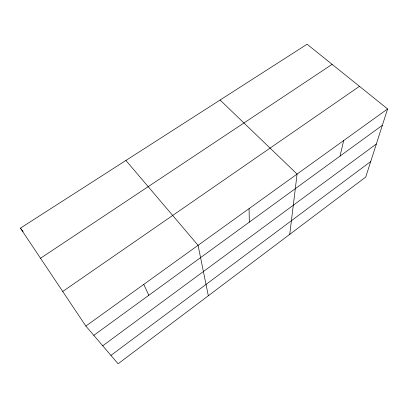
<?xml version="1.0" encoding="UTF-8"?>
<svg xmlns="http://www.w3.org/2000/svg" width="408" height="408" viewBox="0 0 408 408"><rect width="100%" height="100%" fill="white"/><g stroke="black" fill="none" stroke-linecap="round" stroke-linejoin="round"><path stroke-width="0.61" d="M289.751 234.345L297.085 174.073L220.075 100.037M340.063 156.07L343.674 140.551M387.6 108.941L365.746 177.036L118.116 363.783L85.853 326.069L20.4 228.149L307.086 44.217L387.6 108.941L85.853 326.069M110.94 355.399L370.729 161.512M102.719 345.79L376.349 143.993M93.789 335.345L382.357 125.287M62.725 291.47L359.458 86.317M40.525 258.254L332.127 64.347M125.904 160.461L198.074 245.32L208.325 295.754M20.4 228.149L23.088 231.53M143.774 284.391L148.823 295.28M249.079 208.615L249.314 222.131"/></g></svg>
